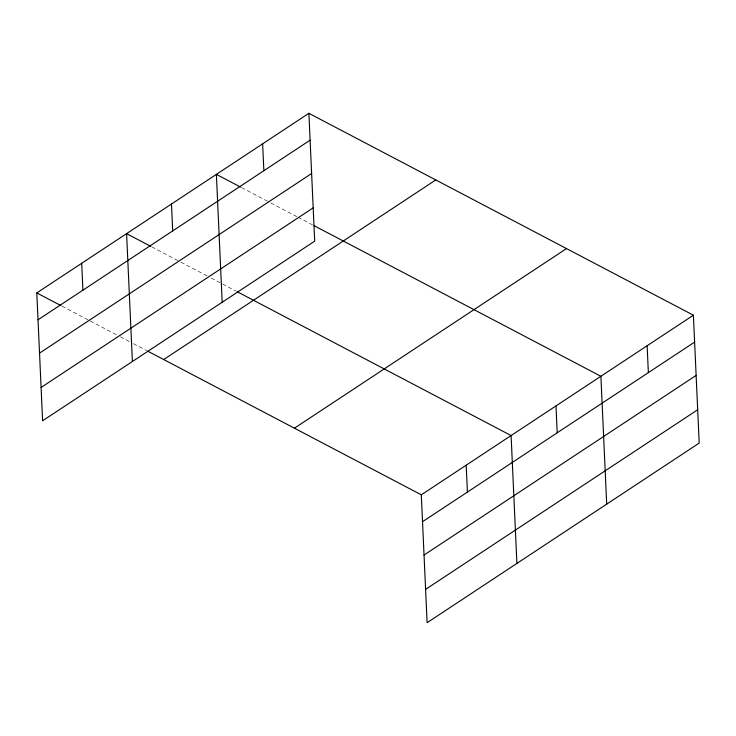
<?xml version="1.0" encoding="UTF-8"?>
<svg xmlns="http://www.w3.org/2000/svg" width="736" height="736" viewBox="0 0 736 736"><rect width="100%" height="100%" fill="white"/><g stroke="black" fill="none" stroke-linecap="round" stroke-linejoin="round"><path stroke-width="0.55" stroke-dasharray="3.68 2.76" d="M241.555 187.597L269.753 202.4M270.756 202.924L296.939 216.678M297.951 217.203L313.048 225.142M151.763 246.864L179.961 261.676M180.973 262.2L207.156 275.945M211.177 278.061L236.357 291.281M61.98 306.139L89.166 320.418M90.169 320.942L116.352 334.696M120.382 336.803L129.444 341.568M133.474 343.684L146.565 350.557"/><path stroke-width="1.1" d="M308.89 113.307L314.695 241.178L42.605 420.79L36.8 292.919L308.89 113.307L693.395 315.21L699.2 443.081L427.11 622.693L421.305 494.822L693.395 315.21M38.024 319.801L310.104 140.19M39.532 353.124L311.622 173.512M41.096 387.458L313.177 207.856M163.686 359.545L435.776 179.934M294.418 428.196L566.508 248.584M422.528 521.704L694.618 342.102M424.037 555.036L696.127 375.424M425.601 589.37L697.691 409.759M240.543 187.064L216.375 174.377L222.18 302.248M314.06 225.667L600.889 376.28L606.694 504.151M150.76 246.339L126.592 233.643L132.397 361.514M237.36 291.815L511.097 435.556L516.902 563.426M36.8 292.919L60.968 305.606M147.577 351.081L421.305 494.822M647.137 345.745L648.361 372.628M555.993 405.913L557.207 432.805M466.201 465.189L467.424 492.071M262.632 143.842L263.856 170.724M171.479 204.01L172.702 230.892M81.696 263.276L82.92 290.168"/></g></svg>
